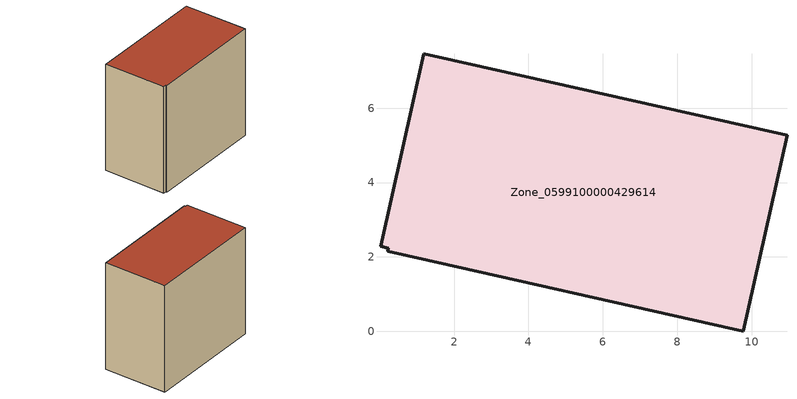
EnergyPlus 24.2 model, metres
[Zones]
Zone_0599100000429614
 floor ground (C_G): 0.21,2.15 0.23,2.24 0.02,2.29 1.18,7.47 10.95,5.27 9.77,0 z0
 wall outside (C_F): 9.77,0 10.95,5.27 1.18,7.47 0.02,2.29 0.23,2.24 0.21,2.15 9.77,0 z0:9.19
 roof outside (C_R): 0.23,2.24 0.21,2.15 9.77,0 10.95,5.27 1.18,7.47 0.02,2.29 z9.19
[BUILDING]
Pand.0599100000429614: North Axis=0; Terrain=City; Loads Convergence Tolerance Value=0.04; Temperature Convergence Tolerance Value=0.4; Solar Distribution=FullExterior; Maximum Number of Warmup Days=25; Minimum Number of Warmup Days=1
[Site:Location]
Rotterdam.The.Hague.AP_ZH_NLD Design_Conditions: Latitude=51.96; Longitude=4.45; Time Zone=1; Elevation=-4.5
[SITE:GROUNDTEMPERATURE:BUILDINGSURFACE]
18, 18, 18, 18, 18, 18, 18, 18, 18, 18, 18, 18
[MATERIAL] Thermal Absorptance=0.9; Solar Absorptance=0.7; Visible Absorptance=0.7
Name | Roughness | Thickness | Conductivity | Density | Specific Heat
G.TI.2006-2014 | MediumSmooth | 0.15 | 0.06 | 540 | 1210
F.TI.2006-2014 | Rough | 0.3 | 0.12 | 1920 | 840
R.TI.2006-2014 | MediumRough | 0.2 | 0.08 | 1500 | 1000
[CONSTRUCTION]
C_G: G.TI.2006-2014
C_F: F.TI.2006-2014
C_R: R.TI.2006-2014
[ZONE]
Zone_0599100000429614: Type=1; Multiplier=1; Ceiling Height=Autocalculate; Volume=Autocalculate; Floor Area=autocalculate; Part of Total Floor Area=Yes
[ZONEINFILTRATION:DESIGNFLOWRATE]
Infil_Zone_0599100000429614: Zone or ZoneList or Space or SpaceList=Zone_0599100000429614; Schedule=AlwaysOn; Design Flow Rate Calculation Method=Flow/Area; Flow Rate per Floor Area=0.0015; Constant Term Coefficient=1; Temperature Term Coefficient=0; Velocity Term Coefficient=0; Velocity Squared Term Coefficient=0
[HVACTEMPLATE:ZONE:IDEALLOADSAIRSYSTEM]
Zone_0599100000429614: Maximum Heating Supply Air Temperature=50; Minimum Cooling Supply Air Temperature=13; Maximum Heating Supply Air Humidity Ratio=0.0156; Minimum Cooling Supply Air Humidity Ratio=0.0077; Heating Limit=NoLimit; Cooling Limit=NoLimit; Dehumidification Control Type=ConstantSensibleHeatRatio; Cooling Sensible Heat Ratio=0.7; Dehumidification Setpoint=60; Humidification Control Type=None; Humidification Setpoint=30; Outdoor Air Method=None; Outdoor Air Flow Rate per Person=0.00944; Outdoor Air Flow Rate per Zone Floor Area=0; Outdoor Air Flow Rate per Zone=0; Demand Controlled Ventilation Type=None; Outdoor Air Economizer Type=NoEconomizer; Heat Recovery Type=None; Sensible Heat Recovery Effectiveness=0.7; Latent Heat Recovery Effectiveness=0.65
[ZONECONTROL:THERMOSTAT]
ThermostatControl_Zone_0599100000429614: Zone or ZoneList=Zone_0599100000429614; Control Type Schedule=DualSetpointControlType; Control 1=Thermostat_Zone_0599100000429614; Temperature Difference Between Cutout And Setpoint=0
[THERMOSTATSETPOINT:DUALSETPOINT]
Thermostat_Zone_0599100000429614: Heating Setpoint Temperature Schedule=HeatingSetpoint_Zone_0599100000429614; Cooling Setpoint Temperature Schedule=CoolingSetpoint_Zone_0599100000429614
[SCHEDULE:COMPACT]
HeatingSetpoint_Zone_0599100000429614: Through: 12/31, For: AllDays, Until: 24:00, 21
CoolingSetpoint_Zone_0599100000429614: Through: 12/31, For: AllDays, Until: 24:00, 24
DualSetpointControlType: Through: 12/31, For: AllDays, Until: 24:00, 4
AlwaysOn: Through: 12/31, For: AllDays, Until: 24:00, 1
